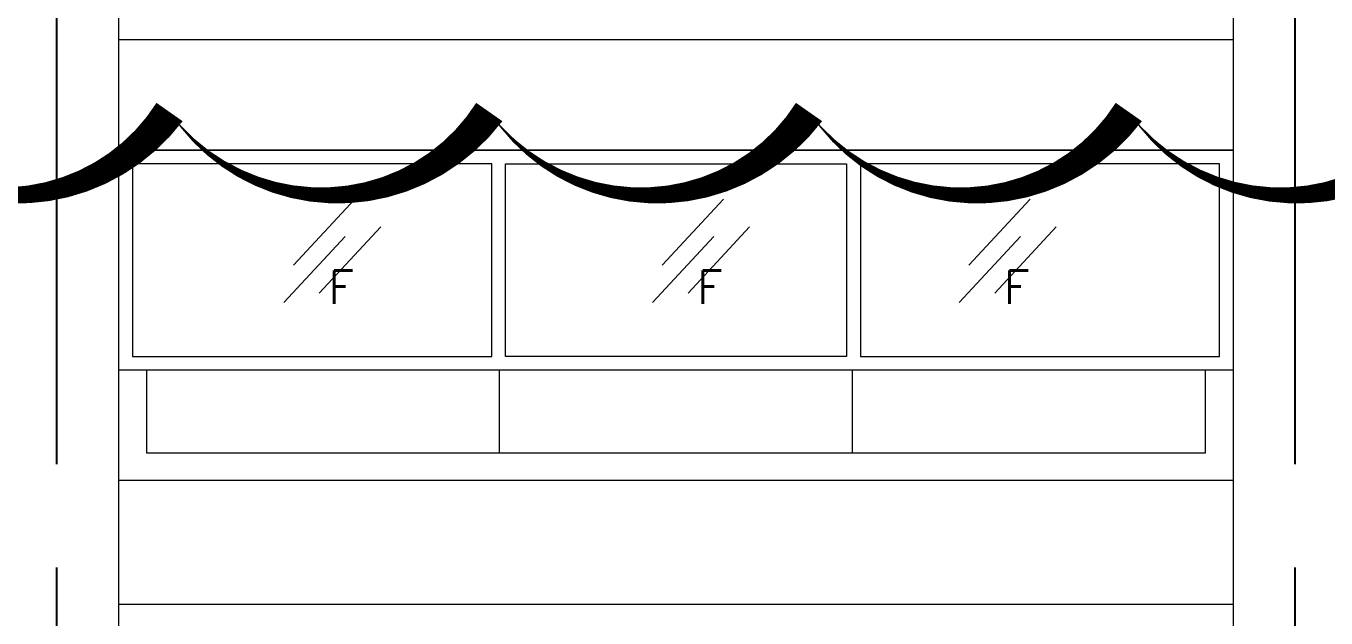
# Model space of a CAD drawing. Header units: inches. Extents: x 10298 to 58665, y -34908 to 21181.
# Drawn here: x 17601 to 22326, y 7166 to 9316 of the extents above; entities that cross this region are included whole.
import ezdxf

# ---------------------------------------------------------------- set-up
doc = ezdxf.new("R2010")
doc.units = ezdxf.units.IN
doc.header["$MEASUREMENT"] = 0
doc.linetypes.add('PHANTOM', pattern=[2.5, 1.25, -0.25, 0.25, -0.25, 0.25, -0.25])
for name, color, linetype in [('M-DIM', 8, 'Continuous'), ('M-HVAC-DUCT-NEW', 5, 'Continuous'), ('M-X-BKGD', 8, 'Continuous')]:
    doc.layers.add(name, color=color, linetype=linetype)
doc.styles.add('SIMPLEX', font='simplex.shx')

# ---------------------------------------------------------------- blocks, each defined once
blk = doc.blocks.new('GRID')
at = {"layer": 'M-DIM', "linetype": 'PHANTOM', "ltscale": 1500}
for p, q in [((23765.5, 10630.4), (23765.5, 30837.1)), ((28265.5, 10630.4), (28265.5, 30837.1))]:
    blk.add_line(p, q, dxfattribs=at)
blk = doc.blocks.new('ELEV 1')
at = {"layer": 'M-X-BKGD', "lineweight": 20}
for p, q in [((23990.5, 10921.6), (23990.5, 22294.4)), ((28040.5, 22294.4), (28040.5, 10921.6)), ((28040.5, 19671.6), (23990.5, 19671.6)), ((28040.5, 19271.6), (23990.5, 19271.6)), ((28040.5, 18071.6), (23990.5, 18071.6)), ((23990.5, 17621.6), (28040.5, 17621.6))]:
    blk.add_line(p, q, dxfattribs=at)
at = {"layer": 'M-X-BKGD', "lineweight": 0}
for p, q in [((23990.5, 18471.6), (23990.5, 19271.6)), ((23990.5, 19271.6), (28040.5, 19271.6)), ((24090.5, 19271.6), (24090.5, 19271.6)), ((24090.5, 19271.6), (24090.5, 19271.6)), ((28040.5, 19271.6), (28040.5, 18471.6)), ((25345.5, 19221.6), (24040.5, 19221.6)), ((24040.5, 19221.6), (24040.5, 18521.6)), ((25345.5, 18521.6), (25345.5, 19221.6)), ((25395.5, 18521.6), (25395.5, 19221.6)), ((25395.5, 19221.6), (26635.5, 19221.6)), ((26635.5, 19221.6), (26635.5, 18521.6)), ((27990.5, 19221.6), (26685.5, 19221.6)), ((26685.5, 19221.6), (26685.5, 18521.6)), ((27990.5, 18521.6), (27990.5, 19221.6)), ((24848, 19093.4), (24625, 18853.1)), ((26188, 19093.4), (25965, 18853.1)), ((27303, 19093.4), (27080, 18853.1)), ((24813.2, 18957.6), (24590.1, 18717.2)), ((24942.2, 18992.4), (24719.1, 18752)), ((26153.2, 18957.6), (25930.1, 18717.2)), ((26282.2, 18992.4), (26059.1, 18752)), ((27268.2, 18957.6), (27045.1, 18717.2)), ((27397.2, 18992.4), (27174.1, 18752)), ((24040.5, 18521.6), (25345.5, 18521.6)), ((26635.5, 18521.6), (25395.5, 18521.6)), ((26685.5, 18521.6), (27990.5, 18521.6)), ((28040.5, 18471.6), (23990.5, 18471.6)), ((24090.5, 18471.6), (24090.5, 18171.6)), ((25373.9, 18171.6), (25373.9, 18471.6)), ((26657.2, 18171.6), (26657.2, 18471.6)), ((27940.5, 18171.6), (27940.5, 18471.6)), ((25373.9, 18171.6), (25373.9, 18371.6)), ((24090.5, 18171.6), (27940.5, 18171.6))]:
    blk.add_line(p, q, dxfattribs=at)
at = {"layer": 'M-X-BKGD', "style": 'SIMPLEX'}
for p in [(24752.5, 18713.5), (26092.5, 18713.5), (27207.5, 18713.5)]:
    blk.add_text('F', height=120, dxfattribs=at).set_placement(p)

msp = doc.modelspace()

# ---------------------------------------------------------------- linework, layer by layer
at = {"layer": 'M-HVAC-DUCT-NEW', "color": 2}
msp.add_lwpolyline([(16960.2, 9003.8, 0, 116.2, 0.520567), (18122.4, 9003.8, 0, 116.2, 0.520567), (19284.5, 9003.8, 0, 116.2, 0.520567), (20446.7, 9003.8, 0, 116.2, 0.520567), (21608.9, 9003.8, 0, 116.2, 0.520567), (22771, 9003.8, 0, 116.2, 0.520567), (23933.2, 9003.8, 0, 116.2, 0.520567), (25095.4, 9003.8, 0, 116.2, 0.520567), (26257.5, 9003.8, 0, 116.2, 0.520567), (27419.7, 9003.8, 0, 116.2, 0.520567), (28581.9, 9003.8, 0, 116.2, 0.520567), (29744.1, 9003.8, 0, 116.2, 0.520567), (30906.2, 9003.8, 0, 116.2, 0.520567), (32068.4, 9003.8, 0, 116.2, 0.520567)], format="xyseb", dxfattribs=at)

# ---------------------------------------------------------------- block references
at = {"layer": 'M-X-BKGD'}
for name in ['GRID', 'ELEV 1']:
    msp.add_blockref(name, (-6052.4, -10405.9), dxfattribs=at)

doc.saveas('drawing.dxf')
